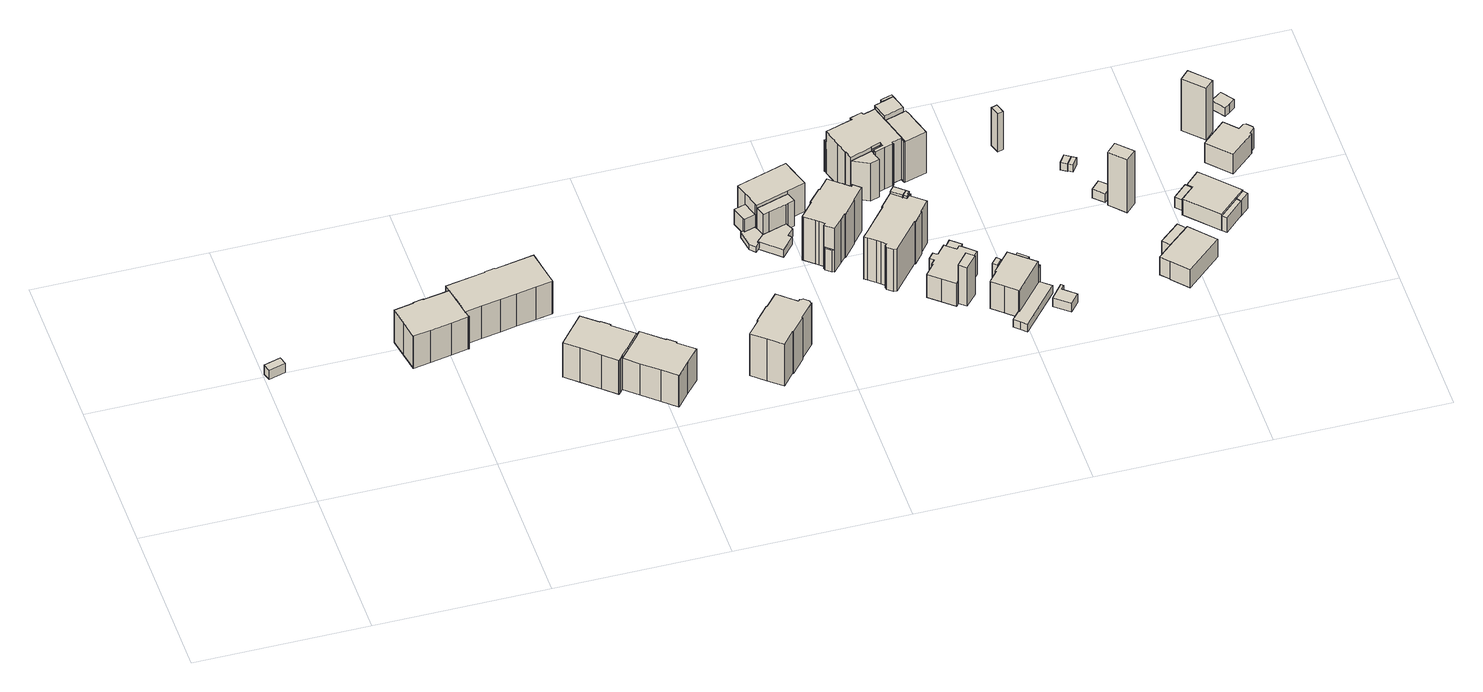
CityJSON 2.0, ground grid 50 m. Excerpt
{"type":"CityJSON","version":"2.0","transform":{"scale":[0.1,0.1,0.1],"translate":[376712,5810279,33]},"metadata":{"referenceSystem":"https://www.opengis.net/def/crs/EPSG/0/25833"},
"CityObjects":{
"building1":{"type":"Building","attributes":{"Gemeindeschluessel":"11000006","BezugspunktDach":"2200","function":"31001_2510","measuredHeight":3.43,"storeysAboveGround":1},"address":[{"country":"Germany","locality":"Berlin","thoroughfareNumber":"15 (3)","thoroughfareName":"Am Beelitzhof"}],"geometry":[{"type":"Solid","lod":"1","boundaries":[[[[0,1,2,3]],[[4,5,6,7]],[[4,7,3,2]],[[5,4,2,1]],[[6,5,1,0]],[[7,6,0,3]]]]}]},
"building2":{"type":"Building","attributes":{"Gemeindeschluessel":"11000006","function":"31001_1010"},"address":[{"country":"Germany","locality":"Berlin","thoroughfareNumber":"1, 1A","thoroughfareName":"Paul-Krause-Straße"}],"children":["building2-1","building2-2"]},
"building2-1":{"type":"BuildingPart","attributes":{"BezugspunktDach":"2200","measuredHeight":12.77,"storeysAboveGround":3},"parents":["building2"],"geometry":[{"type":"MultiSurface","lod":"1","boundaries":[[[8,9,10,11,12,13,14,15,16,17,18,19,20,21,22,23]],[[24,25,26,27,28,29,30,31,32,33,34,35,36,37,38,39]],[[24,39,23,22]],[[25,24,22,21]],[[26,25,21,20]],[[27,26,20,19]],[[28,27,19,18]],[[29,28,18,17]],[[30,29,17,16]],[[31,30,16,15]],[[32,31,15,14]],[[33,32,14,13]],[[34,33,13,12]],[[35,34,12,11]],[[36,35,11,10]],[[39,38,8,23]],[[37,40,41,9]],[[36,10,41,40]],[[38,37,9,8]]]}]},
"building2-2":{"type":"BuildingPart","attributes":{"BezugspunktDach":"2200","measuredHeight":12.78,"storeysAboveGround":3},"parents":["building2"],"geometry":[{"type":"MultiSurface","lod":"1","boundaries":[[[42,43,44,45,46,47,48,49,10,41,8,50,51,52,53,54]],[[55,56,57,58,38,40,36,59,60,61,62,63,64,65,66,67]],[[55,67,54,53]],[[56,55,53,52]],[[57,56,52,51]],[[58,57,51,50]],[[38,58,50,8]],[[9,8,68,8,41]],[[59,36,10,49]],[[60,59,49,48]],[[61,60,48,47]],[[62,61,47,46]],[[63,62,46,45]],[[64,63,45,44]],[[65,64,44,43]],[[66,65,43,42]],[[67,66,42,54]],[[40,37,9,41]],[[38,68,8,9,37]],[[36,69,40,41,10]]]}]},
"building3":{"type":"Building","attributes":{"Gemeindeschluessel":"11000006","function":"31001_1010"},"address":[{"country":"Germany","locality":"Berlin","thoroughfareNumber":"1B, 1C","thoroughfareName":"Paul-Krause-Straße"}],"children":["building3-1","building3-2"]},
"building3-1":{"type":"BuildingPart","attributes":{"BezugspunktDach":"2200","measuredHeight":13.46,"storeysAboveGround":3},"parents":["building3"],"geometry":[{"type":"MultiSurface","lod":"1","boundaries":[[[70,71,72,73,74,75,76,77,78,79,80,81,82,83,84,85]],[[86,87,88,89,90,91,92,93,94,95,96,97,98,99,100,101]],[[86,101,85,84]],[[87,86,84,83]],[[88,87,83,82]],[[89,88,82,81]],[[90,89,81,80]],[[91,90,80,79]],[[92,91,79,78]],[[102,103,104,103,105,78,77]],[[106,102,93,77,76]],[[95,94,76,75]],[[96,95,75,74]],[[97,96,74,73]],[[98,97,73,72]],[[99,98,72,71]],[[100,99,71,70]],[[101,100,70,85]],[[93,107,104,103,102]],[[92,105,103,104]],[[94,93,102,106]]]}]},
"building3-2":{"type":"BuildingPart","attributes":{"BezugspunktDach":"2200","measuredHeight":12.51,"storeysAboveGround":3},"parents":["building3"],"geometry":[{"type":"MultiSurface","lod":"1","boundaries":[[[108,109,110,111,112,113,114,115,116,117,118,105,103,106]],[[104,92,119,120,121,122,123,124,125,126,127,128,129,94]],[[119,92,105,118]],[[120,119,118,117]],[[121,120,117,116]],[[122,121,116,115]],[[123,122,115,114]],[[124,123,114,113]],[[125,124,113,112]],[[126,125,112,111]],[[127,126,111,110]],[[128,127,110,109]],[[129,128,109,108]],[[94,129,108,106]],[[104,93,102,103]],[[94,106,102,93]],[[92,130,104,103,105]]]}]},
"building4":{"type":"Building","attributes":{"Gemeindeschluessel":"11000006","BezugspunktDach":"2200","function":"31001_1010","measuredHeight":18.11,"storeysAboveGround":4},"address":[{"country":"Germany","locality":"Berlin","thoroughfareNumber":"3","thoroughfareName":"Paul-Krause-Straße"}],"geometry":[{"type":"Solid","lod":"1","boundaries":[[[[131,132,133,134,135,136,137,138,139,140,141,142,143,144,145,146,147,148,149,150]],[[151,152,153,154,155,156,157,158,159,160,161,162,163,164,165,166,167,168,169,170]],[[151,170,150,149]],[[152,151,149,148]],[[153,152,148,147]],[[154,153,147,146]],[[155,154,146,145]],[[156,155,145,144]],[[157,156,144,143]],[[158,157,143,142]],[[159,158,142,141]],[[160,159,141,140]],[[161,160,140,139]],[[162,161,139,138]],[[163,162,138,137]],[[164,163,137,136]],[[165,164,136,135]],[[166,165,135,134]],[[167,166,134,133]],[[168,167,133,132]],[[169,168,132,131]],[[170,169,131,150]]]]}]},
"building5":{"type":"Building","attributes":{"Gemeindeschluessel":"11000006","BezugspunktDach":"2200","function":"31001_2463","measuredHeight":2.69,"storeysAboveGround":0},"address":[{"country":"Germany","locality":"Berlin","thoroughfareNumber":"6 (1)","thoroughfareName":"Münchowstraße"}],"geometry":[{"type":"Solid","lod":"1","boundaries":[[[[171,172,173,174,175,176,177,178,179]],[[180,181,182,183,184,185,186,187,188]],[[180,188,179,178]],[[181,180,178,177]],[[182,181,177,176]],[[183,182,176,175]],[[184,183,175,174]],[[185,184,174,173]],[[186,185,173,172]],[[187,186,172,171]],[[188,187,171,179]]]]}]},
"building6":{"type":"Building","attributes":{"Gemeindeschluessel":"11000006","function":"31001_1010"},"address":[{"country":"Germany","locality":"Berlin","thoroughfareNumber":"6","thoroughfareName":"Münchowstraße"}],"children":["building6-1","building6-2","building6-3","building6-4"]},
"building6-1":{"type":"BuildingPart","attributes":{"BezugspunktDach":"2200","measuredHeight":11.23,"storeysAboveGround":3},"parents":["building6"],"geometry":[{"type":"MultiSurface","lod":"1","boundaries":[[[189,190,191,192,193,194,195]],[[196,197,198,199,200,201,202]],[[196,202,195,194]],[[197,196,194,193]],[[198,197,193,192]],[[203,204,205,206,198,192,191]],[[207,208,191,190]],[[209,210,211,212,201,200,190,189]],[[202,201,189,195]],[[199,213,204,203]],[[214,205,204,213]],[[214,198,206,205]],[[200,199,208,207]],[[212,211,210,209]]]}]},
"building6-2":{"type":"BuildingPart","attributes":{"BezugspunktDach":"2200","measuredHeight":1.95,"storeysAboveGround":3},"parents":["building6"],"geometry":[{"type":"MultiSurface","lod":"1","boundaries":[[[215,216,217,218,219,207,220,221,222]],[[223,224,200,225,226,227,228,229,230]],[[223,230,222,221]],[[224,223,221,220]],[[200,224,231,211,207]],[[200,199,232]],[[226,225,219,218]],[[227,226,218,217]],[[228,227,217,216]],[[229,228,216,215]],[[230,229,215,222]],[[220,207,211,231]],[[207,208,199,200]],[[225,232,199,208,219]]]}]},
"building6-3":{"type":"BuildingPart","attributes":{"BezugspunktDach":"2200","measuredHeight":10.6,"storeysAboveGround":3},"parents":["building6"],"geometry":[{"type":"MultiSurface","lod":"1","boundaries":[[[233,234,235,236,237,238,206,205,204,203]],[[213,214,198,239,240,241,242,243,225,199]],[[239,198,206,238]],[[240,239,238,237]],[[241,240,237,236]],[[242,241,236,235]],[[243,242,235,234]],[[225,243,234,233]],[[199,208,219,233,203]],[[213,199,203,204]],[[214,213,204,205]],[[198,244,214,205,206]],[[225,219,208,199]]]}]},
"building6-4":{"type":"BuildingPart","attributes":{"BezugspunktDach":"2200","measuredHeight":7.07,"storeysAboveGround":3},"parents":["building6"],"geometry":[{"type":"MultiSurface","lod":"1","boundaries":[[[245,246,210,209,247]],[[212,211,231,248,249]],[[212,249,247,209]],[[220,207,210,246]],[[248,231,246,245]],[[249,248,245,247]],[[212,209,210,211]],[[231,211,207,220]]]}]},
"building7":{"type":"Building","attributes":{"Gemeindeschluessel":"11000006","function":"31001_1010"},"address":[{"country":"Germany","locality":"Berlin","thoroughfareNumber":"4","thoroughfareName":"Paul-Krause-Straße"}],"children":["building7-1","building7-2"]},
"building7-1":{"type":"BuildingPart","attributes":{"BezugspunktDach":"2200","measuredHeight":18.39,"storeysAboveGround":4},"parents":["building7"],"geometry":[{"type":"MultiSurface","lod":"1","boundaries":[[[250,251,252,253,254,255,256,257,258,259,260,261,262,263,264,265,266,267,268,269,270,271,272,273]],[[274,275,276,277,278,279,280,281,282,283,284,285,286,287,288,289,290,291,292,293,294,295,296,297]],[[274,297,273,272]],[[275,274,272,271]],[[276,275,271,270]],[[277,276,270,269]],[[278,277,269,268]],[[279,278,268,267]],[[280,279,267,266]],[[281,280,266,265]],[[282,281,265,264]],[[283,282,264,263]],[[284,283,263,262]],[[285,284,262,261]],[[286,285,261,260]],[[287,286,260,259]],[[288,287,259,258]],[[289,288,258,257]],[[290,289,257,256]],[[291,290,256,255]],[[298,299,300,255,254]],[[292,291,301,302]],[[293,292,254,253]],[[294,293,253,252]],[[295,294,252,251]],[[296,295,251,250]],[[297,296,250,273]],[[302,301,300,299,298]]]}]},
"building7-2":{"type":"BuildingPart","attributes":{"BezugspunktDach":"2200","measuredHeight":7.92,"storeysAboveGround":4},"parents":["building7"],"geometry":[{"type":"Solid","lod":"1","boundaries":[[[[303,304,299,298]],[[301,305,306,302]],[[305,301,299,304]],[[306,305,304,303]],[[302,306,303,298]],[[302,298,299,301]]]]}]},
"building8":{"type":"Building","attributes":{"Gemeindeschluessel":"11000006","function":"31001_1010"},"address":[{"country":"Germany","locality":"Berlin","thoroughfareNumber":"6","thoroughfareName":"Paul-Krause-Straße"}],"children":["building8-1","building8-2"]},
"building8-1":{"type":"BuildingPart","attributes":{"BezugspunktDach":"2200","measuredHeight":17.87,"storeysAboveGround":4},"parents":["building8"],"geometry":[{"type":"MultiSurface","lod":"1","boundaries":[[[307,308,309,310,311,312,313,314,315,316,317,318,319,320,321,322,323,324,325,326,327,328,329,330,331,332,333]],[[334,335,336,337,338,339,340,341,342,343,344,345,346,347,348,349,350,351,352,353,354,355,356,357,358,359,360]],[[334,360,333,332]],[[335,334,332,331]],[[336,335,331,330]],[[337,336,330,329]],[[338,337,329,328]],[[339,338,361,362]],[[340,339,327,326]],[[341,340,326,325]],[[342,341,325,324]],[[343,342,324,323]],[[344,343,323,322]],[[345,344,322,321]],[[346,345,321,320]],[[347,346,320,319]],[[348,347,319,318]],[[349,348,318,317]],[[350,349,317,316]],[[351,350,316,315]],[[352,351,315,314]],[[353,352,314,313]],[[354,353,313,312]],[[355,354,312,311]],[[356,355,311,310]],[[357,356,310,309]],[[358,357,309,308]],[[359,358,308,307]],[[360,359,307,333]],[[362,361,363,328,327]]]}]},
"building8-2":{"type":"BuildingPart","attributes":{"BezugspunktDach":"2200","measuredHeight":15.94,"storeysAboveGround":4},"parents":["building8"],"geometry":[{"type":"MultiSurface","lod":"1","boundaries":[[[364,365,366,367]],[[368,369,362,361]],[[368,361,367,366]],[[369,368,366,365]],[[362,369,365,364]],[[361,328,327,364,367]],[[362,327,328,361]]]}]},
"building9":{"type":"Building","attributes":{"Gemeindeschluessel":"11000006","BezugspunktDach":"2200","function":"31001_1010","measuredHeight":11.9,"storeysAboveGround":2},"address":[{"country":"Germany","locality":"Berlin","thoroughfareNumber":"8","thoroughfareName":"Paul-Krause-Straße"}],"geometry":[{"type":"Solid","lod":"1","boundaries":[[[[370,371,372,373,374,375,376,377,378,379,380,381,382,383,384,385,386,387]],[[388,389,390,391,392,393,394,395,396,397,398,399,400,401,402,403,404,405]],[[388,405,387,386]],[[389,388,386,385]],[[390,389,385,384]],[[391,390,384,383]],[[392,391,383,382]],[[393,392,382,381]],[[394,393,381,380]],[[395,394,380,379]],[[396,395,379,378]],[[397,396,378,377]],[[398,397,377,376]],[[399,398,376,375]],[[400,399,375,374]],[[401,400,374,373]],[[402,401,373,372]],[[403,402,372,371]],[[404,403,371,370]],[[405,404,370,387]]]]}]},
"building10":{"type":"Building","attributes":{"Gemeindeschluessel":"11000006","BezugspunktDach":"2200","function":"51009_1610","measuredHeight":15.93,"storeysAboveGround":0},"address":[{"country":"Germany","locality":"Berlin"}],"geometry":[{"type":"Solid","lod":"1","boundaries":[[[[406,407,408,409,365,364]],[[369,410,411,412,413,362]],[[369,362,364,365]],[[410,369,365,409]],[[411,410,409,408]],[[412,411,408,407]],[[413,412,407,406]],[[362,413,406,364]]]]}]},
"building11":{"type":"Building","attributes":{"Gemeindeschluessel":"11000006","BezugspunktDach":"2200","function":"31001_2463","measuredHeight":14.61,"storeysAboveGround":1},"address":[{"country":"Germany","locality":"Berlin","thoroughfareNumber":"8 (1)","thoroughfareName":"Paul-Krause-Straße"}],"geometry":[{"type":"Solid","lod":"1","boundaries":[[[[414,415,416,417]],[[418,419,420,421]],[[418,421,417,416]],[[419,418,416,415]],[[420,419,415,414]],[[421,420,414,417]]]]}]},
"building12":{"type":"Building","attributes":{"Gemeindeschluessel":"11000006","BezugspunktDach":"2200","function":"51009_1610","measuredHeight":7.28,"storeysAboveGround":0},"address":[{"country":"Germany","locality":"Berlin"}],"geometry":[{"type":"Solid","lod":"1","boundaries":[[[[422,423,424,425,426,427]],[[428,429,430,431,432,433]],[[428,433,427,426]],[[429,428,426,425]],[[430,429,425,424]],[[431,430,424,423]],[[432,431,423,422]],[[433,432,422,427]]]]}]},
"building13":{"type":"Building","attributes":{"Gemeindeschluessel":"11000006","function":"31001_1010"},"address":[{"country":"Germany","locality":"Berlin","thoroughfareNumber":"5, 5A","thoroughfareName":"Münchowstraße"}],"children":["building13-1","building13-2","building13-3","building13-4","building13-5","building13-6","building13-7"]},
"building13-1":{"type":"BuildingPart","attributes":{"BezugspunktDach":"2200","measuredHeight":19.72,"storeysAboveGround":4},"parents":["building13"],"geometry":[{"type":"MultiSurface","lod":"1","boundaries":[[[434,435,436,437,438,439,440,441,442,443,444,445,446,447,448,449,450,451,452,453,454,455,456,457,458,459,460,461]],[[462,463,464,465,466,467,468,469,470,471,472,473,474,475,476,477,478,479,480,481,482,483,484,485,486,487,488,489]],[[490,491,492,461,460]],[[462,489,493,494,495]],[[463,462,460,459]],[[464,463,459,458]],[[465,464,458,457]],[[466,465,457,456]],[[467,466,456,455]],[[468,467,455,454]],[[469,468,454,453]],[[470,469,453,452]],[[496,497,498,499,451]],[[500,496,471,451,450]],[[473,472,450,449]],[[474,473,449,448]],[[475,474,448,447]],[[476,475,447,446]],[[477,476,446,445]],[[478,477,445,444]],[[479,478,444,443]],[[480,479,443,442]],[[501,502,442,441]],[[481,480,503,504]],[[505,501,441,440]],[[482,481,504,506]],[[507,505,440,439]],[[483,482,506,508]],[[484,483,439,438]],[[509,510,511,438,437]],[[486,485,437,436]],[[487,486,436,435]],[[488,487,435,434]],[[489,488,434,461]],[[495,494,493,492,491,490]],[[470,452,499,498]],[[471,512,498,497,496]],[[471,496,513,473]],[[504,503,502,501]],[[506,504,501,505]],[[508,506,505,507]],[[485,484,511,510,509]]]}]},
"building13-2":{"type":"BuildingPart","attributes":{"BezugspunktDach":"2200","measuredHeight":13.82,"storeysAboveGround":4},"parents":["building13"],"geometry":[{"type":"MultiSurface","lod":"1","boundaries":[[[514,515,516,511,510]],[[484,480,517,518,485]],[[480,484,511,519,503,516]],[[517,480,479,520,515]],[[518,517,515,514]],[[485,518,514,510]],[[484,485,510,511]],[[516,503,519,511]],[[516,520,479,480]]]}]},
"building13-3":{"type":"BuildingPart","attributes":{"BezugspunktDach":"2200","measuredHeight":19.62,"storeysAboveGround":4},"parents":["building13"],"geometry":[{"type":"MultiSurface","lod":"1","boundaries":[[[521,522,523,524,525]],[[526,527,528,498,470]],[[526,470,525,524]],[[528,527,523,522]],[[498,528,522,521],[529,530,531,528],[529,498,497,530]],[[452,499,521,525]],[[527,526,524,523]],[[497,498,529,530]],[[530,529,528,531]],[[470,498,499,452]]]}]},
"building13-4":{"type":"BuildingPart","attributes":{"BezugspunktDach":"2200","measuredHeight":16.35,"storeysAboveGround":4},"parents":["building13"],"geometry":[{"type":"MultiSurface","lod":"1","boundaries":[[[500,532,533,534,535,536,537,531,530,497]],[[529,528,538,539,540,541,542,543,472,498]],[[538,528,531,537]],[[539,538,537,536]],[[540,539,536,535]],[[541,540,535,534]],[[542,541,534,533]],[[543,542,533,532]],[[472,543,532,500]],[[529,498,497,530]],[[544,528,529,545,530,531]],[[471,496,497,498]],[[472,500,496,471]]]}]},
"building13-5":{"type":"BuildingPart","attributes":{"BezugspunktDach":"2200","measuredHeight":13.96,"storeysAboveGround":4},"parents":["building13"],"geometry":[{"type":"MultiSurface","lod":"1","boundaries":[[[502,501,505,507]],[[506,504,503,508]],[[502,546,511,516,547]],[[506,508,548,507,505]],[[504,506,505,501]],[[504,549,501,502,503]],[[519,546,507,508]],[[503,547,516,511,519]]]}]},
"building13-6":{"type":"BuildingPart","attributes":{"BezugspunktDach":"2200","measuredHeight":11.33,"storeysAboveGround":4},"parents":["building13"],"geometry":[{"type":"Solid","lod":"1","boundaries":[[[[492,491,550,551,552,553]],[[554,555,556,495,494,557]],[[554,557,553,552]],[[555,554,552,551]],[[556,555,551,550]],[[495,556,550,491]],[[557,494,492,553]],[[495,491,492,494]]]]}]},
"building13-7":{"type":"BuildingPart","attributes":{"BezugspunktDach":"2200","measuredHeight":16.77,"storeysAboveGround":4},"parents":["building13"],"geometry":[{"type":"MultiSurface","lod":"1","boundaries":[[[558,559,560,561,562,563]],[[564,565,566,527,526,567]],[[564,567,563,562]],[[565,564,562,561]],[[566,565,561,560]],[[527,566,560,559]],[[524,523,559,558]],[[567,526,558,563]],[[526,527,523,524]]]}]},
"building14":{"type":"Building","attributes":{"Gemeindeschluessel":"11000006","function":"31001_1010"},"address":[{"country":"Germany","locality":"Berlin","thoroughfareNumber":"10","thoroughfareName":"Paul-Krause-Straße"}],"children":["building14-1","building14-2","building14-3"]},
"building14-1":{"type":"BuildingPart","attributes":{"BezugspunktDach":"2200","measuredHeight":11.93,"storeysAboveGround":2},"parents":["building14"],"geometry":[{"type":"MultiSurface","lod":"1","boundaries":[[[568,569,570,571,572,573,574,575,576,577,578,579,580]],[[581,582,583,584,585,586,587,588,589,590,591,592,593]],[[581,593,580,579]],[[582,581,579,578]],[[583,582,578,577]],[[584,583,594,595,596]],[[585,584,576,575]],[[586,585,575,574]],[[587,586,574,573]],[[597,598,599,600,588,587,573,572]],[[601,597,600,602,589,588,572,571]],[[590,589,571,570]],[[591,590,570,569]],[[592,591,569,568]],[[593,592,568,580]],[[596,595,594,577,576]],[[600,599,598,597]],[[602,600,597,601]]]}]},
"building14-2":{"type":"BuildingPart","attributes":{"BezugspunktDach":"2200","measuredHeight":6.83,"storeysAboveGround":2},"parents":["building14"],"geometry":[{"type":"MultiSurface","lod":"1","boundaries":[[[601,603,604,605,606,598]],[[607,608,609,610,602,599]],[[607,599,598,606]],[[608,607,606,605]],[[609,608,605,604]],[[610,609,604,603]],[[602,610,603,601]],[[599,600,597,598]],[[602,601,597,600]]]}]},
"building14-3":{"type":"BuildingPart","attributes":{"BezugspunktDach":"2200","measuredHeight":9.78,"storeysAboveGround":2},"parents":["building14"],"geometry":[{"type":"MultiSurface","lod":"1","boundaries":[[[611,612,613,614]],[[615,596,595,616]],[[615,616,614,613]],[[596,615,613,612]],[[577,576,617,612,611]],[[616,595,611,614]],[[595,596,617,576,577]]]}]},
"building15":{"type":"Building","attributes":{"Gemeindeschluessel":"11000006","BezugspunktDach":"2200","function":"31001_2463","measuredHeight":3.11,"storeysAboveGround":1},"address":[{"country":"Germany","locality":"Berlin","thoroughfareNumber":"10 (1)","thoroughfareName":"Paul-Krause-Straße"}],"geometry":[{"type":"Solid","lod":"1","boundaries":[[[[618,619,620,621,622,623,624,625,626]],[[627,628,629,630,631,632,633,634,635]],[[627,635,626,625]],[[628,627,625,624]],[[629,628,624,623]],[[630,629,623,622]],[[631,630,622,621]],[[632,631,621,620]],[[633,632,620,619]],[[634,633,619,618]],[[635,634,618,626]]]]}]},
"building16":{"type":"Building","attributes":{"Gemeindeschluessel":"11000006","BezugspunktDach":"2200","function":"51009_1610","measuredHeight":4.22,"storeysAboveGround":0},"address":[{"country":"Germany","locality":"Berlin"}],"geometry":[{"type":"Solid","lod":"1","boundaries":[[[[636,637,638,639,640,641]],[[642,643,644,645,646,647]],[[642,647,641,640]],[[643,642,640,639]],[[644,643,639,638]],[[645,644,638,637]],[[646,645,637,636]],[[647,646,636,641]]]]}]},
"building17":{"type":"Building","attributes":{"Gemeindeschluessel":"11000006","BezugspunktDach":"2200","function":"31001_2463","measuredHeight":3.11,"storeysAboveGround":1},"address":[{"country":"Germany","locality":"Berlin","thoroughfareNumber":"17 (1)","thoroughfareName":"Borussenstraße"}],"geometry":[{"type":"Solid","lod":"1","boundaries":[[[[648,649,650,651,652,653]],[[654,655,656,657,658,659]],[[654,659,653,652]],[[655,654,652,651]],[[656,655,651,650]],[[657,656,650,649]],[[658,657,649,648]],[[659,658,648,653]]]]}]},
"building18":{"type":"Building","attributes":{"Gemeindeschluessel":"11000006","BezugspunktDach":"2200","function":"31001_1000","measuredHeight":13.85,"storeysAboveGround":1},"address":[{"country":"Germany","locality":"Berlin","thoroughfareNumber":"4 (2)","thoroughfareName":"Münchowstraße"}],"geometry":[{"type":"Solid","lod":"1","boundaries":[[[[660,661,662,663,664]],[[665,666,667,668,669]],[[665,669,664,663]],[[666,665,663,662]],[[667,666,662,661]],[[668,667,661,660]],[[669,668,660,664]]]]}]},
"building19":{"type":"Building","attributes":{"Gemeindeschluessel":"11000006","BezugspunktDach":"2200","function":"31001_1000","measuredHeight":2.57,"storeysAboveGround":1},"address":[{"country":"Germany","locality":"Berlin","thoroughfareNumber":"15 (1)","thoroughfareName":"Borussenstraße"}],"geometry":[{"type":"Solid","lod":"1","boundaries":[[[[670,671,672,673]],[[674,675,676,677]],[[674,677,673,672]],[[675,674,672,671]],[[676,675,671,670]],[[677,676,670,673]]]]}]},
"building20":{"type":"Building","attributes":{"Gemeindeschluessel":"11000006","BezugspunktDach":"2200","function":"51009_1610","measuredHeight":2.47,"storeysAboveGround":0},"address":[{"country":"Germany","locality":"Berlin"}],"geometry":[{"type":"Solid","lod":"1","boundaries":[[[[678,679,671,670]],[[680,681,682,683]],[[680,683,670,671]],[[681,680,671,679]],[[682,681,679,678]],[[683,682,678,670]]]]}]},
"building21":{"type":"Building","attributes":{"Gemeindeschluessel":"11000006","BezugspunktDach":"2200","function":"31001_1000","measuredHeight":3.22,"storeysAboveGround":1},"address":[{"country":"Germany","locality":"Berlin","thoroughfareNumber":"8 (2)","thoroughfareName":"Paul-Krause-Straße"}],"geometry":[{"type":"Solid","lod":"1","boundaries":[[[[684,685,686,687]],[[688,689,690,691]],[[688,691,687,686]],[[689,688,686,685]],[[690,689,685,684]],[[691,690,684,687]]]]}]},
"building22":{"type":"Building","attributes":{"Gemeindeschluessel":"11000006","BezugspunktDach":"2200","function":"31001_1000","measuredHeight":19.39,"storeysAboveGround":1},"address":[{"country":"Germany","locality":"Berlin","thoroughfareNumber":"16 (2)","thoroughfareName":"Borussenstraße"}],"geometry":[{"type":"Solid","lod":"1","boundaries":[[[[692,693,694,695]],[[696,697,698,699]],[[696,699,695,694]],[[697,696,694,693]],[[698,697,693,692]],[[699,698,692,695]]]]}]},
"building23":{"type":"Building","attributes":{"Gemeindeschluessel":"11000006","function":"31001_1010"},"address":[{"country":"Germany","locality":"Berlin","thoroughfareNumber":"16","thoroughfareName":"Borussenstraße"}],"children":["building23-1","building23-2"]},
"building23-1":{"type":"BuildingPart","attributes":{"BezugspunktDach":"2200","measuredHeight":7.07,"storeysAboveGround":2},"parents":["building23"],"geometry":[{"type":"Solid","lod":"1","boundaries":[[[[700,701,702,703,704,705,706]],[[707,708,709,710,711,712,713]],[[707,713,706,705]],[[708,714,715,707,705,704]],[[709,708,704,703]],[[710,709,703,702]],[[711,710,702,701]],[[712,711,701,700]],[[713,712,700,706]],[[707,715,714,708]]]]}]},
"building23-2":{"type":"BuildingPart","attributes":{"BezugspunktDach":"2200","measuredHeight":5.92,"storeysAboveGround":2},"parents":["building23"],"geometry":[{"type":"Solid","lod":"1","boundaries":[[[[715,714,716,717]],[[718,708,707,719]],[[718,719,717,716]],[[708,718,716,714]],[[719,707,715,717]],[[708,714,715,707]]]]}]},
"building24":{"type":"Building","attributes":{"Gemeindeschluessel":"11000006","BezugspunktDach":"2200","function":"51009_1610","measuredHeight":4.22,"storeysAboveGround":0},"address":[{"country":"Germany","locality":"Berlin"}],"geometry":[{"type":"Solid","lod":"1","boundaries":[[[[720,721,722,723,724]],[[725,726,727,728,729]],[[725,729,724,723]],[[726,725,723,722]],[[727,726,722,721]],[[728,727,721,720]],[[729,728,720,724]]]]}]},
"building25":{"type":"Building","attributes":{"Gemeindeschluessel":"11000006","function":"31001_1010"},"address":[{"country":"Germany","locality":"Berlin","thoroughfareNumber":"15","thoroughfareName":"Borussenstraße"}],"children":["building25-1","building25-2"]},
"building25-1":{"type":"BuildingPart","attributes":{"BezugspunktDach":"2200","measuredHeight":7.29,"storeysAboveGround":1},"parents":["building25"],"geometry":[{"type":"MultiSurface","lod":"1","boundaries":[[[730,731,732,733,734,735,736,737]],[[738,739,740,741,742,743,744,745]],[[738,745,737,736]],[[739,738,736,735]],[[740,739,735,734]],[[741,740,734,733]],[[742,741,733,732]],[[743,742,732,731]],[[744,746,747,731,730]],[[745,744,730,737]],[[747,746,744,743]]]}]},
"building25-2":{"type":"BuildingPart","attributes":{"BezugspunktDach":"2200","measuredHeight":5.31,"storeysAboveGround":1},"parents":["building25"],"geometry":[{"type":"Solid","lod":"1","boundaries":[[[[748,749,747,746]],[[743,750,751,744]],[[750,743,747,749]],[[751,750,749,748]],[[744,751,748,746]],[[746,747,743,744]]]]}]},
"building26":{"type":"Building","attributes":{"Gemeindeschluessel":"11000006","BezugspunktDach":"2200","function":"51009_1610","measuredHeight":5.52,"storeysAboveGround":0},"address":[{"country":"Germany","locality":"Berlin"}],"geometry":[{"type":"Solid","lod":"1","boundaries":[[[[752,753,754,755]],[[756,757,758,759]],[[756,759,755,754]],[[757,756,754,753]],[[758,757,753,752]],[[759,758,752,755]]]]}]},
"building27":{"type":"Building","attributes":{"Gemeindeschluessel":"11000006","BezugspunktDach":"2200","function":"31001_1000","measuredHeight":18.75,"storeysAboveGround":1},"address":[{"country":"Germany","locality":"Berlin","thoroughfareNumber":"14 (1)","thoroughfareName":"Borussenstraße"}],"geometry":[{"type":"Solid","lod":"1","boundaries":[[[[760,761,762,763]],[[764,765,766,767]],[[764,767,763,762]],[[765,764,762,761]],[[766,765,761,760]],[[767,766,760,763]]]]}]},
"building28":{"type":"Building","attributes":{"Gemeindeschluessel":"11000006","BezugspunktDach":"2200","function":"31001_1010","measuredHeight":10.31,"storeysAboveGround":1},"address":[{"country":"Germany","locality":"Berlin","thoroughfareNumber":"14","thoroughfareName":"Borussenstraße"}],"geometry":[{"type":"Solid","lod":"1","boundaries":[[[[768,769,770,771,772,773,774,775,776,777]],[[778,779,780,781,782,783,784,785,786,787]],[[778,787,777,776]],[[779,778,776,775]],[[780,779,775,774]],[[781,780,774,773]],[[782,781,773,772]],[[783,782,772,771]],[[784,783,771,770]],[[785,784,770,769]],[[786,785,769,768]],[[787,786,768,777]]]]}]},
"building29":{"type":"Building","attributes":{"Gemeindeschluessel":"11000006","BezugspunktDach":"2200","function":"31001_1000","measuredHeight":3.81,"storeysAboveGround":1},"address":[{"country":"Germany","locality":"Berlin","thoroughfareNumber":"1 (2)","thoroughfareName":"Münchowstraße"}],"geometry":[{"type":"Solid","lod":"1","boundaries":[[[[788,789,790,791,792]],[[793,794,795,796,797]],[[793,797,792,791]],[[794,793,791,790]],[[795,794,790,789]],[[796,795,789,788]],[[797,796,788,792]]]]}]}
},
"vertices":[
[12,486,36],[60,500,36],[54,524,36],[5,510,36],[54,524,2],[60,500,2],[12,486,2],[5,510,2],
[510,482,196],[516,446,196],[527,391,196],[575,400,196],[631,410,196],[678,419,196],[734,429,196],[781,437,196],[783,438,196],[773,493,196],[763,549,196],[649,528,196],[648,530,196],[620,525,196],[620,523,196],[506,502,196],[620,523,78],[620,525,78],[648,530,78],[649,528,78],[763,549,78],[773,493,78],[783,438,78],[781,437,78],[734,429,78],[678,419,78],[631,410,78],[575,400,78],[527,391,78],[516,446,78],[510,482,78],[506,502,78],[520,427,78],[520,427,196],
[358,397,196],[368,341,196],[369,341,196],[419,350,196],[480,362,196],[529,371,196],[531,371,196],[529,379,196],[434,469,196],[434,471,196],[405,466,196],[405,463,196],[348,452,196],[405,463,78],[405,466,78],[434,471,78],[434,469,78],[529,379,78],[531,371,78],[529,371,78],[480,362,78],[419,350,78],[369,341,78],[368,341,78],[358,397,78],[348,452,78],[510,482,130],[526,395,78],
[741,201,197],[779,169,197],[826,128,197],[864,95,197],[865,94,197],[870,100,197],[878,110,197],[902,138,197],[939,181,197],[880,231,197],[882,233,197],[860,252,197],[858,250,197],[813,288,197],[776,245,197],[740,202,197],[776,245,72],[813,288,72],[858,250,72],[860,252,72],[882,233,72],[880,231,72],[939,181,72],[902,138,72],[878,110,72],[870,100,72],[865,94,72],[864,95,72],[826,128,72],[779,169,72],[741,201,72],[740,202,72],[902,138,187],[915,153,187],[915,153,72],[939,181,187],[878,110,187],[907,144,72],
[917,76,187],[964,36,187],[1002,3,187],[1003,2,187],[1040,45,187],[1077,88,187],[1032,126,187],[1034,128,187],[1012,147,187],[1010,145,187],[951,196,187],[951,196,72],[1010,145,72],[1012,147,72],[1034,128,72],[1032,126,72],[1077,88,72],[1040,45,72],[1003,2,72],[1002,3,72],[964,36,72],[917,76,72],[916,154,72],
[1257,36,221],[1296,3,221],[1331,45,221],[1333,43,221],[1371,87,221],[1369,88,221],[1410,136,221],[1408,137,221],[1408,144,221],[1393,157,221],[1385,156,221],[1384,158,221],[1379,152,221],[1366,163,221],[1328,196,221],[1292,155,221],[1291,157,221],[1252,112,221],[1254,110,221],[1218,69,221],[1254,110,68],[1252,112,68],[1291,157,68],[1292,155,68],[1328,196,68],[1366,163,68],[1379,152,68],[1384,158,68],[1385,156,68],[1393,157,68],[1408,144,68],[1408,137,68],[1410,136,68],[1369,88,68],[1371,87,68],[1333,43,68],[1331,45,68],[1296,3,68],[1257,36,68],[1218,69,68],
[1382,525,97],[1435,478,97],[1471,519,97],[1462,527,97],[1481,548,97],[1470,572,97],[1400,550,97],[1400,551,97],[1378,528,97],[1400,551,70],[1400,550,70],[1470,572,70],[1481,548,70],[1462,527,70],[1471,519,70],[1435,478,70],[1382,525,70],[1378,528,70],
[1375,632,179],[1389,586,179],[1391,580,179],[1486,609,179],[1538,626,179],[1511,713,179],[1364,667,179],[1511,713,75],[1538,626,75],[1486,609,75],[1391,580,75],[1389,586,75],[1375,632,75],[1364,667,75],[1391,580,169],[1409,585,169],[1468,604,169],[1486,609,169],[1389,586,95],[1391,580,95],[1375,632,140],[1389,586,140],[1389,586,85],[1375,632,85],[1409,585,75],[1468,604,75],
[1354,527,95],[1370,512,95],[1382,525,95],[1378,528,95],[1400,551,95],[1356,576,95],[1354,581,95],[1346,578,95],[1354,581,75],[1356,576,75],[1400,551,75],[1378,528,75],[1382,525,75],[1370,512,75],[1354,527,75],[1346,578,75],[1356,576,85],[1397,561,75],
[1400,551,169],[1400,550,169],[1418,556,169],[1470,572,169],[1477,574,169],[1495,580,169],[1495,580,75],[1477,574,75],[1470,572,75],[1418,556,75],[1400,550,75],[1482,608,75],
[1354,581,140],[1356,576,140],[1341,622,140],[1354,581,85],[1341,622,85],
[1480,440,240],[1506,418,240],[1514,411,240],[1527,400,240],[1521,394,240],[1546,373,240],[1572,403,240],[1587,420,240],[1589,418,240],[1626,462,240],[1625,463,240],[1660,504,240],[1639,522,240],[1635,516,240],[1617,531,240],[1616,533,240],[1609,538,240],[1590,554,240],[1580,563,240],[1550,528,240],[1548,530,240],[1513,490,240],[1515,488,240],[1476,443,240],[1515,488,81],[1513,490,81],[1548,530,81],[1550,528,81],[1580,563,81],[1590,554,81],[1609,538,81],[1616,533,81],[1617,531,81],[1635,516,81],[1639,522,81],[1660,504,81],[1625,463,81],[1626,462,81],[1589,418,81],[1587,420,81],[1572,403,81],[1546,373,81],[1521,394,81],[1527,400,81],[1514,411,81],[1506,418,81],[1480,440,81],[1476,443,81],[1521,394,162],[1546,373,162],[1546,373,132],[1546,373,83],[1521,394,83],
[1523,386,162],[1538,373,162],[1538,373,83],[1523,386,83],
[1621,319,235],[1640,302,235],[1650,294,235],[1662,283,235],[1657,277,235],[1659,269,235],[1674,256,235],[1683,255,235],[1758,344,235],[1760,342,235],[1786,373,235],[1784,375,235],[1813,410,235],[1775,442,235],[1774,443,235],[1778,448,235],[1775,451,235],[1769,444,235],[1771,442,235],[1764,434,235],[1755,442,235],[1727,466,235],[1691,423,235],[1693,421,235],[1661,384,235],[1630,347,235],[1612,326,235],[1630,347,81],[1661,384,81],[1693,421,81],[1691,423,81],[1727,466,81],[1755,442,81],[1764,434,81],[1771,442,81],[1769,444,81],[1775,451,81],[1778,448,81],[1774,443,81],[1775,442,81],[1813,410,81],[1784,375,81],[1786,373,81],[1760,342,81],[1758,344,81],[1683,255,81],[1674,256,81],[1659,269,81],[1657,277,81],[1662,283,81],[1650,294,81],[1640,302,81],[1621,319,81],[1612,326,81],[1727,466,84],[1755,442,84],[1727,466,161],
[1755,442,243],[1768,457,243],[1740,481,243],[1727,466,243],[1740,481,84],[1768,457,84],
[1784,180,167],[1817,152,167],[1823,159,167],[1856,198,167],[1905,254,167],[1872,283,167],[1868,286,167],[1865,289,167],[1856,278,167],[1831,299,167],[1827,303,167],[1801,273,167],[1790,282,167],[1775,264,167],[1786,255,167],[1775,242,167],[1778,240,167],[1751,208,167],[1778,240,83],[1775,242,83],[1786,255,83],[1775,264,83],[1790,282,83],[1801,273,83],[1827,303,83],[1831,299,83],[1856,278,83],[1865,289,83],[1868,286,83],[1872,283,83],[1905,254,83],[1856,198,83],[1823,159,83],[1817,152,83],[1784,180,83],[1751,208,83],
[1764,434,243],[1771,442,243],[1769,444,243],[1775,451,243],[1775,451,84],[1769,444,84],[1771,442,84],[1764,434,84],
[1844,142,226],[1877,180,226],[1856,198,226],[1823,159,226],[1856,198,85],[1877,180,85],[1844,142,85],[1823,159,85],
[1856,278,165],[1865,289,165],[1868,286,165],[1875,295,165],[1847,319,165],[1831,299,165],[1847,319,93],[1875,295,93],[1868,286,93],[1865,289,93],[1856,278,93],[1831,299,93],
[1650,695,229],[1660,659,229],[1661,659,229],[1668,636,229],[1732,657,229],[1732,658,229],[1760,667,229],[1763,655,229],[1735,646,229],[1738,636,229],[1766,645,229],[1790,652,229],[1792,653,229],[1789,660,229],[1819,669,229],[1822,658,229],[1823,654,229],[1799,740,229],[1783,795,229],[1748,784,229],[1745,792,229],[1744,792,229],[1713,782,229],[1711,782,229],[1714,774,229],[1680,764,229],[1668,760,229],[1634,750,229],[1668,760,77],[1680,764,77],[1714,774,77],[1711,782,77],[1713,782,77],[1744,792,77],[1745,792,77],[1748,784,77],[1783,795,77],[1799,740,77],[1823,654,77],[1822,658,77],[1819,669,77],[1789,660,77],[1792,653,77],[1790,652,77],[1766,645,77],[1738,636,77],[1735,646,77],[1763,655,77],[1760,667,77],[1732,658,77],[1732,657,77],[1668,636,77],[1661,659,77],[1660,659,77],[1650,695,77],[1634,750,77],[1668,760,152],[1668,760,191],[1634,750,191],[1634,750,163],[1634,750,78],[1668,760,78],[1799,740,226],[1796,749,226],[1796,749,77],[1796,749,229],[1823,654,226],[1763,655,220],[1735,646,220],[1735,646,80],[1763,655,80],[1760,667,220],[1760,667,80],[1732,658,220],[1732,658,80],[1668,636,188],[1668,636,215],[1732,657,215],[1797,746,77],[1822,658,226],
[1717,612,215],[1743,620,215],[1735,646,215],[1743,620,77],[1717,612,77],[1732,657,80],[1738,636,215],
[1796,749,243],[1853,766,243],[1839,813,243],[1806,802,243],[1783,795,243],[1806,802,77],[1839,813,77],[1853,766,77],[1828,758,77],[1828,758,226],[1853,766,226],
[1889,674,226],[1874,723,226],[1875,723,226],[1864,760,226],[1863,759,226],[1861,768,226],[1861,768,77],[1863,759,77],[1864,760,77],[1875,723,77],[1874,723,77],[1889,674,77],[1853,766,187],[1828,758,88],
[1732,657,220],[1735,646,183],[1732,658,217],[1763,655,150],
[1666,768,191],[1658,766,191],[1639,760,191],[1632,758,191],[1639,760,78],[1658,766,78],[1666,768,78],[1632,758,78],
[1806,802,244],[1839,813,244],[1837,820,244],[1830,818,244],[1810,812,244],[1803,810,244],[1810,812,77],[1830,818,77],[1837,820,77],[1803,810,77],
[1932,91,182],[1963,64,182],[1965,63,182],[2044,155,182],[2011,183,182],[2004,189,182],[1979,211,182],[1976,214,182],[1950,184,182],[1935,166,182],[1924,154,182],[1927,151,182],[1900,119,182],[1927,151,83],[1924,154,83],[1935,166,83],[1950,184,83],[1976,214,83],[1979,211,83],[2004,189,83],[2011,183,83],[2044,155,83],[1965,63,83],[1963,64,83],[1932,91,83],[1900,119,83],[1935,166,137],[1935,166,92],[1950,184,92],[2011,183,158],[2004,189,158],[2004,189,90],[2011,183,90],[2044,155,158],[2044,155,90],
[2047,158,158],[2053,166,158],[2016,198,158],[2013,200,158],[2013,200,90],[2016,198,90],[2053,166,90],[2047,158,90],
[1935,166,190],[1950,184,190],[1939,194,190],[1923,176,190],[1939,194,92],[1923,176,92],[1950,184,124],
[1956,22,106],[1971,8,106],[2077,132,106],[2062,145,106],[2047,158,106],[2044,155,106],[1965,63,106],[1963,64,106],[1939,37,106],[1963,64,78],[1965,63,78],[2044,155,78],[2047,158,78],[2062,145,78],[2077,132,78],[1971,8,78],[1956,22,78],[1939,37,78],
[2004,189,135],[2013,200,135],[2016,198,135],[2041,227,135],[2014,251,135],[1979,211,135],[2014,251,92],[2041,227,92],[2016,198,92],[2013,200,92],[2004,189,92],[1979,211,92],
[2104,47,110],[2131,78,110],[2095,108,110],[2105,120,110],[2098,126,110],[2062,82,110],[2098,126,79],[2105,120,79],[2095,108,79],[2131,78,79],[2104,47,79],[2062,82,79],
[2093,694,218],[2110,699,218],[2101,728,218],[2097,727,218],[2084,723,218],[2097,727,80],[2101,728,80],[2110,699,80],[2093,694,80],[2084,723,80],
[2247,560,115],[2265,585,115],[2247,597,115],[2230,571,115],[2247,597,89],[2265,585,89],[2247,560,89],[2230,571,89],
[2260,552,115],[2277,577,115],[2265,585,90],[2277,577,90],[2260,552,90],[2247,560,90],
[2308,416,121],[2333,441,121],[2305,469,121],[2280,443,121],[2305,469,89],[2333,441,89],[2308,416,89],[2280,443,89],
[2353,361,282],[2382,389,282],[2339,433,282],[2311,405,282],[2339,433,89],[2382,389,89],[2353,361,89],[2311,405,89],
[2397,111,127],[2396,110,127],[2438,63,127],[2542,156,127],[2479,226,127],[2420,175,127],[2375,135,127],[2420,175,62],[2479,226,62],[2542,156,62],[2438,63,62],[2396,110,62],[2397,111,62],[2375,135,62],[2479,226,121],[2420,175,121],
[2458,249,121],[2399,198,121],[2458,249,62],[2399,198,62],
[2496,329,126],[2536,366,126],[2524,379,126],[2520,384,126],[2480,346,126],[2520,384,87],[2524,379,87],[2536,366,87],[2496,329,87],[2480,346,87],
[2578,241,130],[2634,293,130],[2659,317,130],[2577,404,130],[2564,417,130],[2524,379,130],[2536,366,130],[2496,329,130],[2536,366,72],[2524,379,72],[2564,417,72],[2577,404,72],[2659,317,72],[2634,293,72],[2578,241,72],[2496,329,72],[2578,241,125],[2634,293,125],
[2590,229,125],[2645,281,125],[2645,281,72],[2590,229,72],
[2645,281,126],[2670,304,126],[2659,317,126],[2634,293,126],[2659,317,70],[2670,304,70],[2645,281,70],[2634,293,70],
[2634,571,276],[2660,597,276],[2607,652,276],[2581,625,276],[2607,652,88],[2660,597,88],[2634,571,88],[2581,625,88],
[2666,425,159],[2735,488,159],[2732,491,159],[2746,505,159],[2746,513,159],[2732,528,159],[2724,529,159],[2709,516,159],[2675,553,159],[2606,490,159],[2675,553,87],[2709,516,87],[2724,529,87],[2732,528,87],[2746,513,87],[2746,505,87],[2732,491,87],[2735,488,87],[2666,425,87],[2606,490,87],
[2709,646,117],[2725,657,117],[2742,669,117],[2715,707,117],[2682,683,117],[2715,707,86],[2742,669,86],[2725,657,86],[2709,646,86],[2682,683,86]
]}
